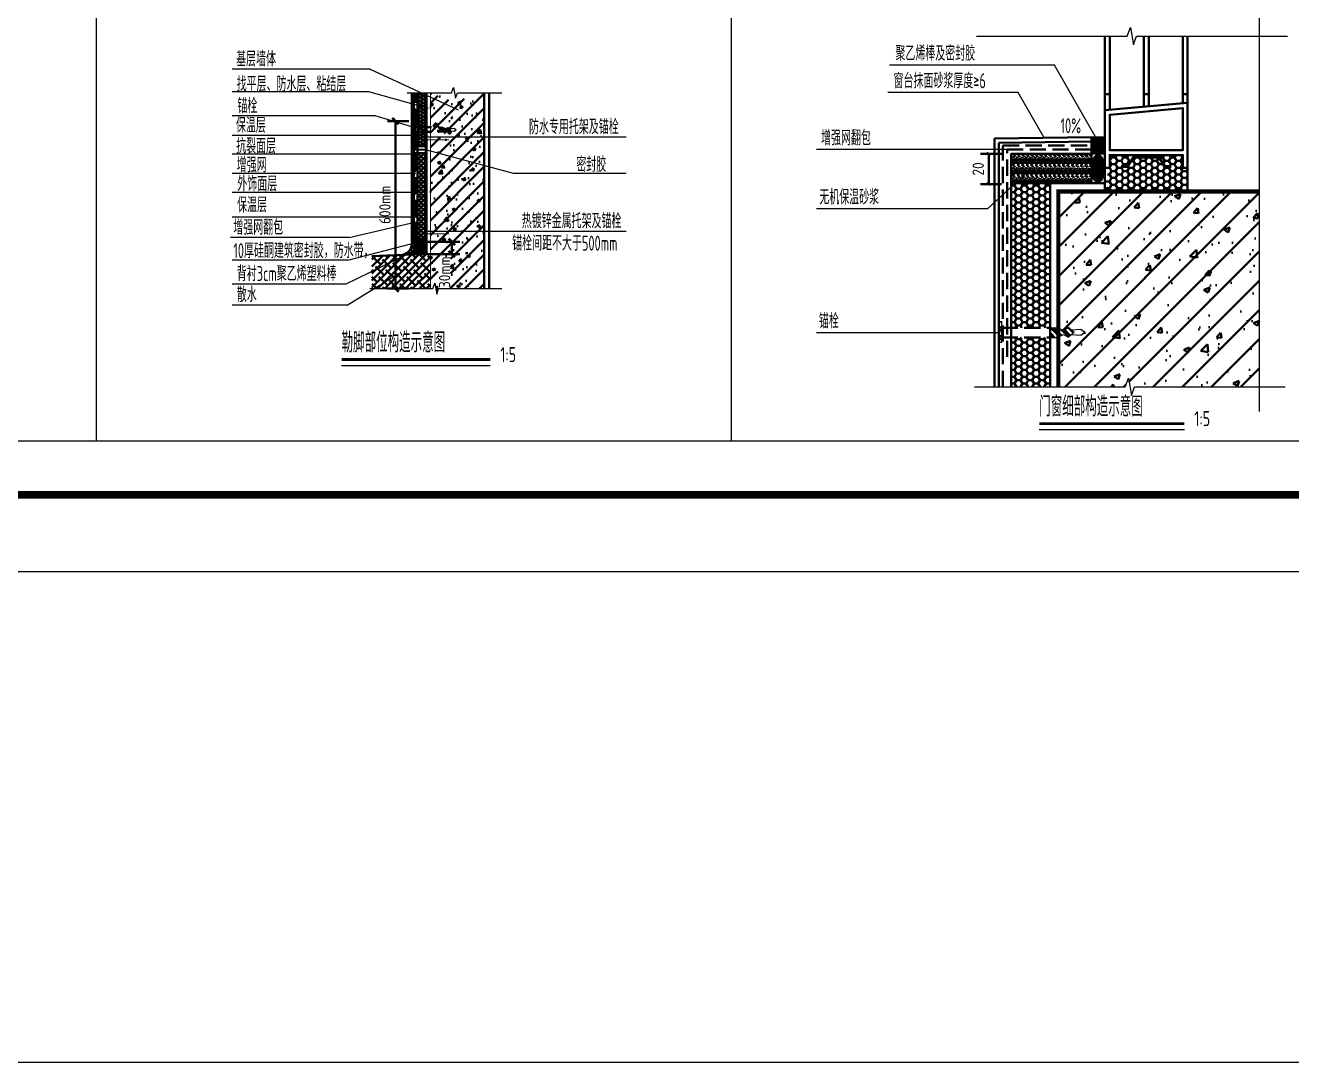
# Model space of a CAD drawing. Extents: x 1188826 to 1909461, y 608442 to 1651179.
# Drawn here: x 1333786 to 1350254, y 1307860 to 1321353 of the extents above; entities that cross this region are included whole.
import ezdxf

# ---------------------------------------------------------------- set-up
doc = ezdxf.new("R2010")
doc.units = 0
doc.header["$LTSCALE"] = 1000
doc.header["$MEASUREMENT"] = 0
doc.linetypes.add('DASH', pattern=[0.35, 0.25, -0.1])
for name, color, linetype in [('Defpoint', 7, 'Continuous'), ('DIM_LEAD', 3, 'Continuous'), ('DIM_SYMB', 3, 'Continuous'), ('PUB_DIM', 3, 'Continuous'), ('PUB_TEXT', 4, 'Continuous'), ('图框', 140, 'Continuous')]:
    doc.layers.add(name, color=color, linetype=linetype)
doc.layers.add('DIM_MODI', color=1, linetype='Continuous', plot=False)
doc.layers.add('WALL', color=9, linetype='Continuous', lineweight=40)
doc.styles.get("Standard").update_dxf_attribs({"font": 'gbenor.shx', "bigfont": 'gbcbig.shx'})
doc.styles.add('STANDARD_T3', font='gbenor.shx', dxfattribs={"bigfont": 'gbcbig.shx'})
doc.dimstyles.new('STANDARD&&50', dxfattribs={"dimtxt": 175, "dimasz": 50, "dimexe": 125, "dimexo": 150, "dimgap": 75, "dimtad": 1, "dimdec": 0, "dimzin": 0, "dimdsep": 46, "dimtxsty": 'STANDARD_T3', "dimblk": 'ARCHTICK', "dimcen": 0.09, "dimadec": 0, "dimazin": 0, "dimtfac": 1, "dimtdec": 0, "dimtix": 1, "dimtmove": 2, "dimatfit": 3, "dimfxl": 0, "dimtolj": 1, "dimtzin": 0, "dimarcsym": 0})
pattern_1 = [(45, (-42003.64, 13092.58), (-33.941125, 33.941125), []), (45, (-41981.01, 13092.58), (-33.941125, 33.941125), [])]
pattern_2 = [(315, (-93022.52, -14889.27), (-67.88225, -67.88225), []), (315, (-92977.26, -14889.27), (-67.88225, -67.88225), [])]

# ---------------------------------------------------------------- blocks, each defined once
blk = doc.blocks.new('_ArchTick')
at = {"color": 0, "linetype": 'ByBlock', "const_width": 0.4}
blk.add_lwpolyline([(-0.5, -0.5), (0.5, 0.5)], dxfattribs=at)
blk = doc.blocks.new('*D82')
at = {"layer": 'Defpoints', "color": 0, "transparency": 16777216}
for p in [(1142083, 1323992), (1142440, 1323992), (1142440, 1321404)]:
    blk.add_point(p, dxfattribs=at)
at = {"layer": 'PUB_DIM', "color": 0, "lineweight": -2, "transparency": 16777216}
for p, q in [((1142290, 1323992), (1141958, 1323992)), ((1142083, 1321404), (1142083, 1323992)), ((1142290, 1321404), (1141958, 1321404))]:
    blk.add_line(p, q, dxfattribs=at)
at = {"layer": 'PUB_DIM', "color": 0, "lineweight": -2, "transparency": 16777216, "xscale": 100, "yscale": 100, "zscale": 100}
for p, rotation in [((1142083, 1323992), 90), ((1142083, 1321404), 270)]:
    blk.add_blockref('_ArchTick', p, dxfattribs=dict(at, rotation=rotation))
at = {"layer": 'PUB_DIM', "color": 0, "transparency": 16777216, "insert": (1141921, 1322698), "char_height": 175, "attachment_point": 5, "rotation": 90, "style": 'STANDARD_T3'}
blk.add_mtext('\\A1;600mm', dxfattribs=at)
blk = doc.blocks.new('*D83')
at = {"layer": 'Defpoints', "color": 0, "transparency": 16777216}
for p in [(1142352, 1322126), (1142952, 1322126), (1142352, 1321936)]:
    blk.add_point(p, dxfattribs=at)
at = {"layer": 'PUB_DIM', "color": 0, "lineweight": -2, "transparency": 16777216}
for p, q in [((1142502, 1322126), (1143077, 1322126)), ((1142952, 1321936), (1142952, 1322126)), ((1142502, 1321936), (1143077, 1321936))]:
    blk.add_line(p, q, dxfattribs=at)
at = {"layer": 'PUB_DIM', "color": 0, "lineweight": -2, "transparency": 16777216, "xscale": 100, "yscale": 100, "zscale": 100}
for p, rotation in [((1142952, 1322126), 90), ((1142952, 1321936), 270)]:
    blk.add_blockref('_ArchTick', p, dxfattribs=dict(at, rotation=rotation))
at = {"layer": 'PUB_DIM', "color": 0, "transparency": 16777216, "insert": (1142842, 1321656), "char_height": 175, "attachment_point": 5, "rotation": 90, "style": 'STANDARD_T3'}
blk.add_mtext('\\A1;30mm', dxfattribs=at)
blk = doc.blocks.new('*D97')
at = {"layer": 'Defpoints', "color": 0, "transparency": 16777216}
for p in [(1151246, 1323486), (1151593, 1323486), (1151593, 1323019)]:
    blk.add_point(p, dxfattribs=at)
at = {"layer": 'PUB_DIM', "color": 0, "lineweight": -2, "transparency": 16777216}
for p, q in [((1151443, 1323486), (1151121, 1323486)), ((1151246, 1323019), (1151246, 1323486)), ((1151443, 1323019), (1151121, 1323019))]:
    blk.add_line(p, q, dxfattribs=at)
at = {"layer": 'PUB_DIM', "color": 0, "lineweight": -2, "transparency": 16777216, "xscale": 50, "yscale": 50, "zscale": 50}
for p, rotation in [((1151246, 1323486), 90), ((1151246, 1323019), 270)]:
    blk.add_blockref('_ArchTick', p, dxfattribs=dict(at, rotation=rotation))
at = {"layer": 'PUB_DIM', "color": 0, "transparency": 16777216, "insert": (1151084, 1323252), "char_height": 175, "attachment_point": 5, "rotation": 90, "style": 'STANDARD_T3'}
blk.add_mtext('\\A1;20', dxfattribs=at)
blk = doc.blocks.new('21412412431')
h = blk.add_hatch()
h.set_pattern_fill('钢筋混凝土', color=256, scale=128, style=0)
h.set_pattern_definition([(45, (-30714.38, -11916.04), (-226.2742, 226.2742), []), (50, (-30714.4, -11916), (918.093, -80.323), [96, -1056]), (355, (-30714.4, -11916), (-177.602, 962.806), [76.8, -844.8]), (100.4514, (-30637.9, -11922.7), (740.492, 882.483), [81.587, -897.462]), (46.1842, (-30714.4, -11660), (1366.069, -211.864), [144, -1584]), (96.6356, (-30600.5, -11677.7), (1196.368, 1246.87), [122.38, -1346.193]), (351.1842, (-30714.4, -11660), (1196.367, 1246.872), [115.2, -1267.2]), (21, (-30586.4, -11724), (764.041, -515.352), [96, -1056]), (326, (-30586.4, -11724), (311.444, 928.192), [76.8, -844.8]), (71.4514, (-30522.7, -11767), (1075.485, 412.839), [81.587, -897.462]), (37.5, (-30714.38, -11916.04), (15.5646, 426.1041), [0, -834.56, 0, -857.6, 0, -848]), (7.5, (-30714.38, -11916.04), (336.729, 504.847), [0, -488.96, 0, -815.36, 0, -323.2]), (327.5, (-30999.8, -11916.04), (683.2927, -28.8702), [0, -320, 0, -998.4, 0, -1324.8]), (317.5, (-31127.8, -11916.04), (746.4783, 128.1344), [0, -416, 0, -663.04, 0, -940.8])])
h.paths.add_polyline_path([(31125.9, 835), (31125.9, 3853.3), (28022.4, 3853.3), (28022.4, 1742.4), (28100.1, 1709.1), (28174.8, 1752.7), (28222, 1716.6), (28367.8, 1727.8), (28429.6, 1681.2), (28367.8, 1634.6), (28225.9, 1644.9), (28180.3, 1605.8), (28103.8, 1646.1), (28022.4, 1607.1), (28022.4, 835), (29054.8, 835), (29103.7, 969.4), (29151.1, 700.6), (29198.8, 835)])
h.paths.add_polyline_path([(31125.9, 12804.5), (29230.7, 12804.5), (29183, 12670.1), (29135.6, 12938.9), (29086.7, 12804.5), (28022.4, 12804.5), (28022.4, 11235.5), (28103.8, 11196.5), (28180.3, 11236.8), (28225.9, 11197.7), (28367.8, 11208), (28429.6, 11161.4), (28367.8, 11114.8), (28222, 11125.9), (28174.8, 11089.9), (28100.1, 11133.4), (28022.4, 11100.2), (28022.4, 8989.2), (31125.9, 8989.2)])
h = blk.add_hatch()
h.set_pattern_fill('HONEY', color=256, scale=19.2, style=0)
h.set_pattern_definition([(0, (-19504.137, 22181.378), (45.72, 26.396448), [30.48, -60.96]), (120, (-19504.137, 22181.378), (-45.719995, 26.396457), [30.48, -60.96]), (60, (-19504.137, 22181.378), (5e-06, 52.792905), [-60.96, 30.48])])
h.paths.add_polyline_path([(18122.8, 4550.8), (18254.1, 4550.8), (18251.8, 5377.8), (18122.8, 5377.8)])
h = blk.add_hatch()
h.set_pattern_fill('钢筋混凝土', color=256, scale=64, style=0)
h.set_pattern_definition([(45, (-2523.88, -6648.7), (-113.1371, 113.1371), []), (50, (-2523.9, -6648.7), (459.0465, -40.1614), [48, -528]), (355, (-2523.9, -6648.7), (-88.801, 481.403), [38.4, -422.4]), (100.4514, (-2485.63, -6652.04), (370.246, 441.241), [40.794, -448.731]), (46.1842, (-2523.9, -6520.7), (683.034, -105.932), [72, -792]), (96.6356, (-2466.96, -6529.5), (598.184, 623.435), [61.19, -673.096]), (351.1842, (-2523.9, -6520.7), (598.184, 623.436), [57.6, -633.6]), (21, (-2459.9, -6552.7), (382.0205, -257.676), [48, -528]), (326, (-2459.9, -6552.7), (155.722, 464.096), [38.4, -422.4]), (71.4514, (-2428.05, -6574.17), (537.7425, 206.4195), [40.794, -448.731]), (37.5, (-2523.88, -6648.7), (7.7823, 213.0521), [0, -417.28, 0, -428.8, 0, -424]), (7.5, (-2523.88, -6648.7), (168.3645, 252.4235), [0, -244.48, 0, -407.68, 0, -161.6]), (327.5, (-2666.6, -6648.7), (341.6464, -14.4351), [0, -160, 0, -499.2, 0, -662.4]), (317.5, (-2730.6, -6648.7), (373.239, 64.0672), [0, -208, 0, -331.52, 0, -470.4])])
h.paths.add_polyline_path([(19155.4, 5377.8), (18732.1, 5252.1), (18708.2, 5184.9), (18684.5, 5319.3), (18660.1, 5252.1), (18325.2, 5377.8), (18325.2, 4763.6), (18459.9, 4763.6), (18510.6, 4763.6), (18559.5, 4740.1), (18597.8, 4760.3), (18620.6, 4740.7), (18691.5, 4745.9), (18722.4, 4722.6), (18691.5, 4699.3), (18618.6, 4704.9), (18595, 4686.8), (18557.7, 4708.6), (18514.1, 4690), (18459.9, 4690), (18325.2, 4690), (18325.2, 4570.4), (19155.4, 4570.4)])
h.paths.add_polyline_path([(19155.4, 4570.4), (18325.2, 4570.4), (18325.2, 4371.4), (19155.4, 4371.4)])
h.paths.add_polyline_path([(19155.4, 4371.4), (18325.2, 4371.4), (18325.2, 2354.3), (18370.4, 2354.3), (18394.9, 2421.5), (18418.6, 2287.1), (18442.4, 2354.3), (19155.4, 2354.3)])
h.paths.add_polyline_path([(18440.6, 2354.3), (18636.2, 2354.3), (18636.2, 2845.4), (18440.6, 2845.4)], flags=16)
h = blk.add_hatch()
h.set_pattern_fill('ANSI32', color=256, scale=128, style=0)
h.set_pattern_definition(pattern_1)
h.paths.add_polyline_path([(18090.9, 4886.4), (18063.1, 4886.4), (18063.1, 4727), (18090.9, 4727)])
h = blk.add_hatch()
h.set_pattern_fill('ANSI32', color=256, scale=128, style=0)
h.set_pattern_definition(pattern_1)
h.paths.add_polyline_path([(18557.7, 4793.4), (18595, 4771.6), (18641.8, 4807.4), (18597.8, 4845), (18559.5, 4824.9), (18510.6, 4848.3), (18460, 4848.3), (18460, 4774.7), (18514.1, 4774.7)])
h = blk.add_hatch()
h.set_pattern_fill('ANSI31', color=256, scale=10.24, angle=405, style=0)
h.set_pattern_definition([(90, (-98649.919, -1100.846), (-16.256, 6e-15), [])])
h.paths.add_polyline_path([(28739.6, 4689), (28534.9, 4692.3), (28534.8, 4692.3), (28533.6, 4438.9), (28735.9, 4438.9)])
h = blk.add_hatch()
h.set_pattern_fill('ANSI37', color=256, scale=32, style=0)
h.set_pattern_definition([(45, (-19504.137, 22181.38), (-35.921024, 35.921024), []), (135, (-19504.137, 22181.38), (-35.921024, -35.921024), [])])
h.paths.add_polyline_path([(18254.4, 4447.7), (18122.8, 4447.7), (18122.8, 3124.5), (18252, 3124.5)])
h = blk.add_hatch()
h.set_pattern_fill('隔热材料03', color=256, scale=320)
h.set_pattern_definition([(66.422, (-98596.96, -1092.846), (0.22253, 160.51103), [27.52, -14.5744, 72.64, -14.5744, 27.52, -17.472]), (113.58, (-98638.87, -1092.846), (-69.83137, 0.001547), [27.52, -14.5744, 72.7136, -14.5744, 27.52, -17.472]), (0, (-98638.87, -1092.85), (0, 160), [41.8976, -27.9312]), (0, (-98603.95, -948.85), (0, 160), [41.8976, -27.9312]), (90, (-98649.92, -1067.524), (-69.8304, 4e-15), [13.3568, -146.6432]), (90, (-98615.004, -987.524), (-69.8304, 4e-15), [13.3568, -146.6432]), (90, (-98585.92, -1067.524), (-69.8304, 4e-15), [13.3568, -146.6432]), (90, (-98551.004, -987.524), (-69.8304, 4e-15), [13.3568, -146.6432])])
h.paths.add_polyline_path([(27894.4, 3981.3), (28533.6, 3981.3), (28533.6, 4436.3), (27294.6, 4436.3), (27294.6, 3981.3)])
h = blk.add_hatch()
h.set_pattern_fill('ANSI31', color=256, scale=10.24, angle=90, style=0)
h.set_pattern_definition([(135, (-98640.413, -1100.846), (-11.4947278, -11.4947278), [])])
edge = h.paths.add_edge_path()
edge.add_ellipse((28635, 4209.7), major_axis=(0, 210.1), ratio=0.4375354, start_angle=0, end_angle=360)
h = blk.add_hatch()
h.set_pattern_fill('HONEY', color=256, scale=38.4, style=0)
h.set_pattern_definition([(0, (-98649.92, -1100.846), (91.44, 52.792896), [60.96, -121.92]), (120, (-98649.92, -1100.846), (-91.43999, 52.792915), [60.96, -121.92]), (60, (-98649.92, -1100.846), (1e-05, 105.58581), [-121.92, 60.96])])
h.paths.add_polyline_path([(30019.6, 3853.3), (30019.6, 4219), (29942.8, 4219), (29942.8, 4417.4), (28816.4, 4417.4), (28816.4, 4219), (28739.6, 3985), (28739.6, 3853.3)])
h = blk.add_hatch()
h.set_pattern_fill('HONEY', color=256, scale=38.4, style=0)
h.set_pattern_definition([(0, (-30714.377, 24758.59), (91.44, -52.792896), [60.96, -121.92]), (240, (-30714.377, 24758.59), (-91.43999, -52.792915), [60.96, -121.92]), (300, (-30714.377, 24758.59), (1e-05, -105.58581), [-121.92, 60.96])])
h.paths.add_polyline_path([(27894.4, 3981.3), (27294.6, 3981.3), (27294.6, 1746.4), (27894.4, 1746.4)])
h.paths.add_polyline_path([(27294.6, 835), (27894.4, 835), (27894.4, 1599.2), (27294.6, 1599.2)])
h = blk.add_hatch()
h.set_pattern_fill('ANSI37', color=256, scale=32, style=0)
h.set_pattern_definition([(45, (-20495.065, 21927.724), (-35.921024, 35.921024), []), (135, (-20495.065, 21927.724), (-35.921024, -35.921024), [])])
edge = h.paths.add_edge_path()
edge.add_arc((17847.4, 3061.7), 193, 284.2944, 364.46516)
edge.add_line((18039.8, 3076.7), (18251.8, 3076.7))
edge.add_line((18251.8, 3076.7), (18251.8, 2874.7))
edge.add_line((18251.8, 2874.7), (17895, 2874.7))
h = blk.add_hatch(color=256)
edge = h.paths.add_edge_path()
edge.add_arc((18156.9, 2980.7), 94.9, 0, 360)
h = blk.add_hatch()
h.set_pattern_fill('ANSI38', color=256, scale=48, style=0)
h.set_pattern_definition([(45, (-2523.88, -6648.696), (-53.88154, 53.88154), []), (135, (-2523.88, -6648.696), (-161.6446, 53.88154), [190.5, -114.3])])
h.paths.add_polyline_path([(17421.7, 2854.7), (17421.7, 2354.3), (18325.2, 2354.3), (18325.2, 2892.8)])
h = blk.add_hatch()
h.set_pattern_fill('ANSI32', color=256, scale=256, style=0)
h.set_pattern_definition(pattern_2)
h.paths.add_polyline_path([(27147.2, 1841.9), (27147.2, 1523.1), (27110.9, 1523.1), (27110.9, 1841.9)])
h = blk.add_hatch()
h.set_pattern_fill('ANSI32', color=256, scale=256, style=0)
h.set_pattern_definition(pattern_2)
h.paths.add_polyline_path([(28100.1, 1709.1), (28174.8, 1752.7), (28268.3, 1681.2), (28180.3, 1605.8), (28103.8, 1646.1), (28005.9, 1599.2), (27904.8, 1599.2), (27904.8, 1746.4), (28012.9, 1746.4)])
for p, q in [((28739.6, 6253.2), (28739.6, 4417.4)), ((28816.4, 6253.2), (28816.4, 5115.7)), ((29341.2, 6253.2), (29341.2, 5163.9)), ((29418, 6253.2), (29418, 5171)), ((29942.8, 6253.2), (29942.8, 5219.2)), ((30019.6, 6253.2), (30019.6, 4417.4)), ((28739.6, 5359.6), (28816.4, 5359.6)), ((29341.2, 5359.6), (29418, 5359.6)), ((29942.8, 5359.6), (30019.6, 5359.6)), ((28739.6, 5108.6), (30019.6, 5226.3)), ((28816.4, 5038.5), (29942.8, 5142.1)), ((29942.8, 5142.1), (29942.8, 4494.2)), ((28816.4, 5038.5), (28816.4, 4494.2)), ((28533.6, 4692.3), (28533.6, 3981.3)), ((28738.4, 4386.9), (28738.4, 3981.3)), ((28739.6, 4417.4), (28739.6, 4219)), ((28816.4, 4494.2), (29942.8, 4494.2)), ((28816.4, 4417.4), (29942.8, 4417.4)), ((28816.4, 4417.4), (28816.4, 4219)), ((29942.8, 4417.4), (29942.8, 4219)), ((30019.6, 4417.4), (30019.6, 4219)), ((28739.6, 4219), (28816.4, 4219)), ((29942.8, 4219), (30019.6, 4219)), ((27894.4, 3981.3), (27294.6, 3981.3)), ((18066.4, 3092.6), (18251.8, 3092.6))]:
    blk.add_line(p, q)
at = {"linetype": 'DASH'}
for p, q in [((18090.9, 4848.3), (18459.9, 4848.3)), ((18090.9, 4774.7), (18459.9, 4774.7)), ((27147.2, 1746.4), (27904.5, 1746.4)), ((27147.2, 1599.2), (27904.5, 1599.2))]:
    blk.add_line(p, q, dxfattribs=at)
for points in [[(18251.8, 3076.7), (18039.8, 3076.7), (18039.8, 5377.8)], [(18066.4, 4886.4), (18066.4, 5377.8)], [(18122.8, 3124.5), (18122.8, 5377.8)], [(18251.8, 2889.7), (18251.8, 5377.8)], [(18266.2, 2890.3), (18266.2, 5377.8)], [(19155.4, 2354.3), (19155.4, 5377.8)], [(19232.9, 2354.3), (19232.9, 5377.8)], [(18066.4, 3092.6), (18066.4, 4727)], [(27038.6, 4671.2), (28534.9, 4692.3)], [(27038.6, 835), (27038.6, 4671.2), (27038.6, 4671.2)], [(27102.6, 4607.2), (28534.9, 4628.3)], [(27102.6, 835), (27102.6, 4607.2), (27102.6, 4607.2)], [(28533.6, 4438.9), (28739.6, 4438.9), (28739.6, 4689), (28534.9, 4692.3)], [(27294.6, 835), (27294.6, 4436.3), (28535, 4436.3)], [(30019.6, 4219), (30019.6, 3853.3), (28739.6, 3853.3), (28739.6, 3981.3), (27894.4, 3981.3), (27894.4, 835)], [(27894.4, 835), (27894.4, 3981.3), (28739.6, 3981.3)], [(18039.8, 3076.7), (18251.8, 3076.7), (18251.8, 2889.7), (17895, 2874.7)], [(17421.7, 2854.7), (18325.2, 2892.8)], [(17421.7, 2854.7), (18013.4, 2879.7)]]:
    blk.add_lwpolyline(points)
for points in [[(18084.1, 4886.4), (18084.1, 5377.8)], [(18251.8, 3124.5), (18105.1, 3124.5), (18105.1, 5377.8)], [(18251.8, 3108.5), (18084.1, 3108.5), (18084.1, 4727)], [(27166.6, 835), (27166.6, 4564.3), (28534.9, 4564.3)], [(27230.6, 1297.5), (27230.6, 4500.3), (28534.9, 4500.3)]]:
    blk.add_lwpolyline(points, dxfattribs=at)
for points, const_width in [([(18325.2, 2354.3), (18325.2, 5377.8)], 19.2), ([(28816.4, 5115.7), (28816.4, 5359.6), (28739.6, 5359.6), (28739.6, 5108.6)], 28.8), ([(29418, 5171), (29418, 5359.6), (29341.2, 5359.6), (29341.2, 5163.9)], 28.8), ([(30019.6, 5226.3), (30019.6, 5359.6), (29942.8, 5359.6), (29942.8, 5219.2)], 28.8), ([(18039.8, 4550.8), (18258, 4550.8), (18258, 4732.5)], 32), ([(18039.8, 4500.1), (18266.2, 4500.1)], 32), ([(18226.4, 4686.1), (18226.4, 4615.2)], 16), ([(18226.4, 4650.6), (18613.2, 4650.6)], 16), ([(18039.8, 4447.7), (18266.2, 4447.7)], 32), ([(28991.2, 4241.8), (29087.7, 4241.8), (29187.6, 4385.5), (29379.6, 4385.5), (29571.6, 4385.5)], 44.8), ([(29767.9, 4241.8), (29671.5, 4241.8), (29571.6, 4385.5), (29379.6, 4385.5), (29187.6, 4385.5)], 44.8), ([(28022.4, 835), (28022.4, 3853.3), (31125.9, 3853.3)], 64), ([(18039.8, 3101.5), (18258, 3101.5), (18258, 3283.2)], 32), ([(18226.4, 3236.7), (18226.4, 3165.9)], 16), ([(18226.4, 3201.3), (18613.2, 3201.3)], 16)]:
    blk.add_lwpolyline(points, dxfattribs=dict(const_width=const_width))
at = {"const_width": 28.8}
for points in [[(30019.6, 4219), (30019.6, 5226.3), (28739.6, 5108.6), (28739.6, 4219), (28816.4, 4219), (28816.4, 4417.4), (29942.8, 4417.4), (29942.8, 4219)], [(29942.8, 4494.2), (28816.4, 4494.2), (28816.4, 5038.5), (29942.8, 5142.1)]]:
    blk.add_lwpolyline(points, close=True, dxfattribs=at)
blk.add_circle((18156.9, 2980.7), 94.9)
blk.add_arc((17847.4, 3061.7), 193, 284.2944, 4.46516)
blk.add_ellipse((28635, 4209.7), major_axis=(0, 210.1), ratio=0.4375354)
at = {"layer": 'Defpoint', "color": 252}
for p, q in [((13163, 13064.4), (13163, 0)), ((22970.8, 13064.4), (22970.8, 0)), ((-1.2, 0), (33412.5, 0))]:
    blk.add_line(p, q, dxfattribs=at)
at = {"layer": 'DIM_LEAD'}
for p, q in [((17391.7, 5744.8), (15261.4, 5744.8)), ((17391.7, 5744.8), (18751, 5115.1)), ((27960.9, 5806.1), (25415.3, 5806.1)), ((28643.4, 4614.8), (27960.9, 5806.1)), ((17373.8, 5394.8), (15261.4, 5394.8)), ((18293.2, 5134.8), (17373.8, 5394.8)), ((27404.3, 5381), (25386.9, 5381)), ((27804.8, 4682), (27404.3, 5381)), ((17473.1, 5021.2), (15261.4, 5021.2)), ((18090.9, 4838.2), (17473.1, 5021.2)), ((17690.6, 4720.9), (15261.4, 4720.9)), ((18163.8, 4720.9), (17252.6, 4720.9)), ((18258.8, 4696.1), (20026.9, 4696.1)), ((20026.9, 4696.1), (21345.2, 4696.1)), ((27230.6, 4500.3), (24285.3, 4500.3)), ((25995, 4500.3), (25164.5, 4500.3)), ((18105.1, 4430.8), (15261.4, 4430.8)), ((18266.2, 4497.1), (19603.3, 4139.2)), ((18099, 4132.3), (15261.4, 4132.3)), ((19603.3, 4139.2), (21345.2, 4139.2)), ((27576.7, 4181.1), (26927.9, 3585.4)), ((17436.7, 3837.4), (15261.4, 3837.4)), ((18054.5, 3837.4), (17436.7, 3837.4)), ((26927.9, 3585.4), (24285.3, 3585.4)), ((17497.4, 3458.5), (15261.4, 3458.5)), ((17069.2, 3143.2), (18105.1, 3386.8)), ((18115.2, 3458.5), (17497.4, 3458.5)), ((17069.2, 3143.2), (15235.1, 3143.2)), ((18251.8, 3241.9), (21345.2, 3241.9)), ((17011.3, 2421.8), (18156.9, 2980.7)), ((17047.2, 2793.7), (18039.9, 3048.2)), ((17047.2, 2793.7), (15261.4, 2793.7)), ((17039.6, 2096.4), (17831.5, 2585.4)), ((17011.3, 2421.8), (15261.4, 2421.8)), ((17039.6, 2096.4), (15261.4, 2096.4)), ((27123.2, 1671.2), (24285.3, 1671.2)), ((25887.6, 1671.2), (25057, 1671.2))]:
    blk.add_line(p, q, dxfattribs=at)
at = {"layer": 'DIM_SYMB'}
for points in [[(17967.2, 5377.8), (18651.1, 5377.8), (18681.6, 5461.8), (18711.3, 5293.8), (18741.1, 5377.8), (19424.9, 5377.8)], [(17388, 2354.3), (18361.4, 2354.3), (18392, 2438.3), (18421.6, 2270.3), (18451.4, 2354.3), (19424.9, 2354.3)]]:
    blk.add_lwpolyline(points, dxfattribs=at)
at = {"layer": 'PUB_DIM'}
for p, q in [((18090.9, 4886.4), (18063.1, 4886.4)), ((18063.1, 4886.4), (18063.1, 4727)), ((18090.9, 4727), (18063.1, 4727)), ((18090.9, 4886.4), (18090.9, 4727)), ((18455.7, 4848.3), (18510.6, 4848.3)), ((18459.9, 4774.7), (18514.1, 4774.7)), ((18510.6, 4848.3), (18559.5, 4824.9)), ((18514.1, 4774.7), (18557.7, 4793.4)), ((18514.1, 4774.7), (18557.7, 4793.4)), ((18557.7, 4793.4), (18595, 4771.6)), ((18557.7, 4793.4), (18595, 4771.6)), ((18559.5, 4824.9), (18597.8, 4845)), ((18595, 4771.6), (18641.8, 4807.4)), ((18595, 4771.6), (18641.8, 4807.4)), ((18597.8, 4845), (18641.8, 4807.4)), ((18618.6, 4789.6), (18691.5, 4784)), ((18620.6, 4825.5), (18691.5, 4830.7)), ((18691.5, 4830.7), (18722.4, 4807.4)), ((18691.5, 4784), (18722.4, 4807.4)), ((27147.2, 1841.9), (27110.9, 1841.9)), ((27147.2, 1523.1), (27147.2, 1841.9)), ((27896.2, 1599.2), (28005.9, 1599.2)), ((27904.5, 1746.4), (28012.9, 1746.4)), ((28005.9, 1599.2), (28103.8, 1646.1)), ((28012.9, 1746.4), (28100.1, 1709.1)), ((28012.9, 1746.4), (28100.1, 1709.1)), ((28100.1, 1709.1), (28174.8, 1752.7)), ((28100.1, 1709.1), (28174.8, 1752.7)), ((28103.8, 1646.1), (28180.3, 1605.8)), ((28174.8, 1752.7), (28268.3, 1681.2)), ((28174.8, 1752.7), (28268.3, 1681.2)), ((28180.3, 1605.8), (28268.3, 1681.2)), ((28222, 1716.6), (28367.8, 1727.8)), ((28225.9, 1644.9), (28367.8, 1634.6)), ((28367.8, 1727.8), (28429.6, 1681.2)), ((28367.8, 1634.6), (28429.6, 1681.2)), ((27147.2, 1523.1), (27110.9, 1523.1))]:
    blk.add_line(p, q, dxfattribs=at)
for points in [[(31125.9, 13006.6), (31125.9, 6803), (31260.3, 6754.1), (30991.5, 6706.7), (31125.9, 6659), (31125.9, 455.5)], [(26757.9, 6253.2), (29086.7, 6253.2), (29135.6, 6387.6), (29183, 6118.8), (29230.7, 6253.2), (31559.5, 6253.2)], [(16952, 1167.4), (19249.6, 1167.4)], [(26726, 835), (29054.8, 835), (29103.7, 969.4), (29151.1, 700.6), (29198.8, 835), (31527.6, 835)], [(27726.6, 178.5), (29968.7, 178.5)]]:
    blk.add_lwpolyline(points, dxfattribs=at)
blk.add_lwpolyline([(27989.8, 4860.1, 0, 0, 0), (27418.7, 4811, 51.2, 0, 0), (27227.4, 4794.6, 0, 0, 0)], format="xyseb", dxfattribs=at)
at = {"layer": 'PUB_DIM', "const_width": 44.8}
for points in [[(16952, 1257), (19249.6, 1257)], [(27726.6, 268.1), (29968.7, 268.1)]]:
    blk.add_lwpolyline(points, dxfattribs=at)
at = {"layer": 'PUB_TEXT'}
for s, height, width, p in [('聚乙烯棒及密封胶', 231.49, 0.7, (25506.1, 5873.3)), ('基层墙体', 231.49, 0.7, (15323.2, 5786.8)), ('窗台抹面砂浆厚度≥6', 231.49, 0.7, (25477.7, 5448.2)), ('找平层、防水层、粘结层', 231.489, 0.7, (15331.5, 5399.3)), ('锚栓', 231.49, 0.7, (15342.8, 5063.2)), ('保温层', 231.49, 0.7, (15320, 4762.9)), ('防水专用托架及锚栓', 231.49, 0.7, (19847, 4738.1)), ('10%%%', 231.49, 0.7, (28056.8, 4753.9)), ('抗裂面层', 231.49, 0.7, (15323.2, 4441.2)), ('增强网翻包', 231.49, 0.7, (24357.3, 4567.5)), ('增强网', 231.49, 0.7, (15332.4, 4149.7)), ('密封胶', 231.49, 0.7, (20577.5, 4157)), ('外饰面层', 231.49, 0.7, (15341.8, 3858.2)), ('保温层', 231.49, 0.7, (15338.9, 3532.4)), ('无机保温砂浆', 231.49, 0.7, (24330.8, 3652.6)), ('热镀锌金属托架及锚栓', 231.49, 0.7, (19735.5, 3283.9)), ('增强网翻包', 231.49, 0.7, (15279.7, 3185.2)), ('锚栓间距不大于500mm', 231.489, 0.7, (19586.8, 2939.9)), ('散水', 231.49, 0.7, (15334.6, 2145.3)), ('锚栓', 231.49, 0.7, (24324.2, 1738.4)), ('勒脚部位构造示意图', 308.65, 0.8, (16952, 1367)), ('1:5', 231.49, 0.8, (19402.8, 1218.7)), ('门窗细部构造示意图', 308.65, 0.8, (27726.6, 378.1)), ('1:5', 231.49, 0.8, (30121.8, 229.8))]:
    blk.add_text(s, height=height, dxfattribs=dict(at, width=width)).set_placement(p)
at = {"layer": 'PUB_TEXT', "color": 4, "width": 0.7}
for s, p in [('10厚硅酮建筑密封胶，防水带，', (15281.4, 2824.6)), ('背衬3cm聚乙烯塑料棒 ', (15334.3, 2470.7))]:
    blk.add_text(s, height=231.489, dxfattribs=at).set_placement(p)
at = {"layer": 'PUB_DIM'}
dim = blk.add_aligned_dim(p1=(18141.6, 2354.3), p2=(18141.6, 4942.7), distance=357.5, text='600mm', dimstyle='STANDARD&&50', override={"dimasz": 100}, dxfattribs=at)
dim.commit()
dim.dimension.update_dxf_attribs({"geometry": '*D82', "text_midpoint": (17621.7, 3648.5), "insert": (-1124298.9, -1319049.4)})
dim = blk.add_aligned_dim(p1=(27294.6, 3969.1), p2=(27294.6, 4436.3), distance=347.4, text='20', dimstyle='STANDARD&&50', dxfattribs=at)
dim.commit()
dim.dimension.update_dxf_attribs({"geometry": '*D97', "text_midpoint": (26784.8, 4202.7), "insert": (-1124298.9, -1319049.4)})
dim = blk.add_linear_dim(base=(18653.5, 3076.7), p1=(18053.2, 2886.4), p2=(18053.2, 3076.7), angle=90, text='30mm', dimstyle='STANDARD&&50', override={"dimasz": 100}, dxfattribs=at)
dim.commit()
dim.dimension.update_dxf_attribs({"geometry": '*D83', "text_midpoint": (18543.5, 2606.7), "dimtype": 129, "insert": (-1124298.9, -1319049.4)})

msp = doc.modelspace()

# ---------------------------------------------------------------- linework, layer by layer
at = {"layer": 'DIM_MODI'}
msp.add_lwpolyline([(1228013, 1538844), (1394492, 1538844), (1394492, 1307860), (1228013, 1307860)], close=True, dxfattribs=at)
at = {"layer": '图框'}
msp.add_lwpolyline([(1278970, 1373644), (1363070, 1373644), (1363070, 1314244), (1278970, 1314244)], close=True, dxfattribs=at)
msp.add_lwpolyline([(1278970, 1373644), (1363070, 1373644), (1363070, 1314244), (1278970, 1314244)], close=True, dxfattribs=at)
at = {"layer": '图框', "const_width": 100}
msp.add_lwpolyline([(1362070, 1315244), (1362070, 1372644), (1281470, 1372644), (1281470, 1315244)], close=True, dxfattribs=at)

# ---------------------------------------------------------------- block references
at = {"layer": 'WALL', "xscale": 0.8419950000000002, "yscale": 0.8419950000000002, "zscale": 0.8419950000000002}
msp.add_blockref('21412412431', (1323625, 1315946), dxfattribs=at)

doc.saveas('drawing.dxf')
